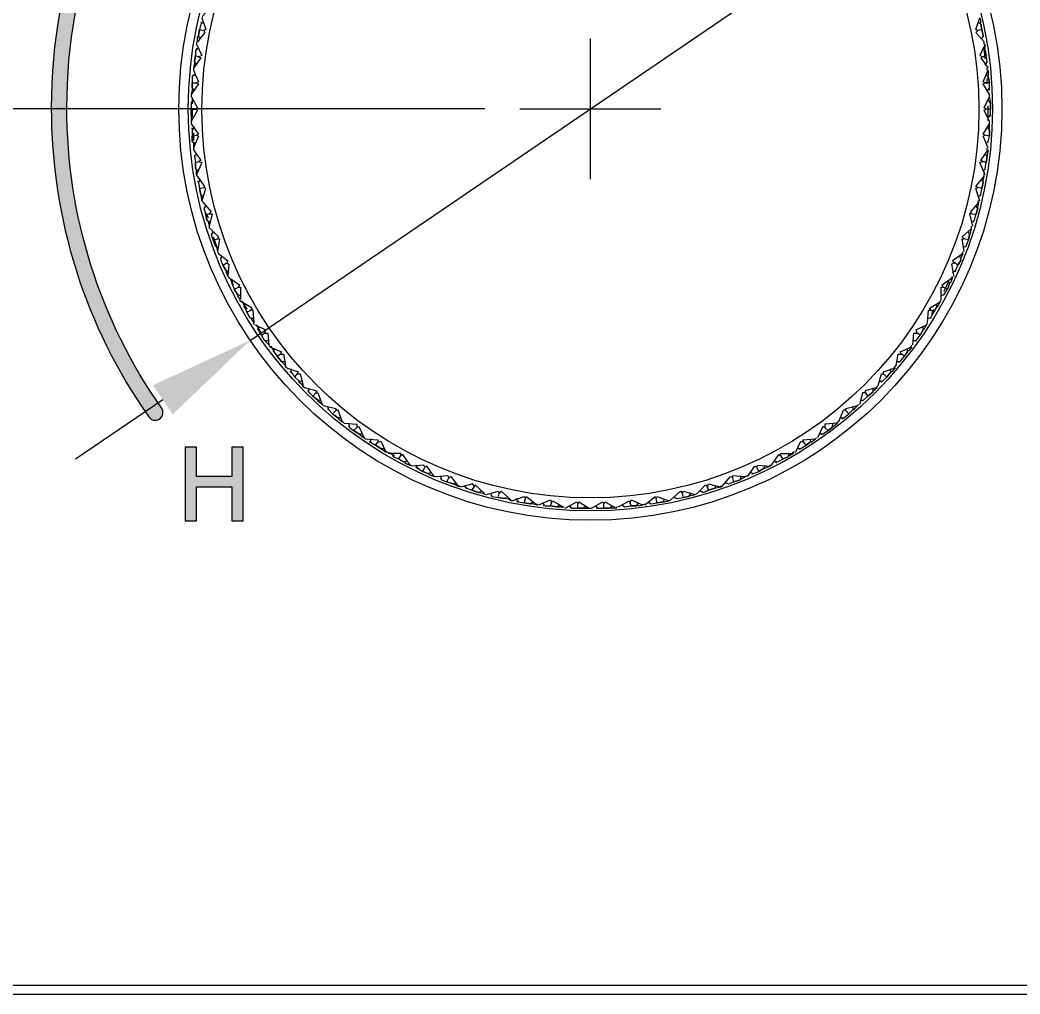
# Model space of a CAD drawing. Extents: x -1576 to -1156, y -4234 to -3937.
# Drawn here: x -1417.5 to -1389.09, y -4147.27 to -4119.61 of the extents above; entities that cross this region are included whole.
import ezdxf

# ---------------------------------------------------------------- set-up
doc = ezdxf.new("R2010")
doc.units = 0
doc.header["$LTSCALE"] = 7
doc.linetypes.add('CENTER', pattern=[2, 1.25, -0.25, 0.25, -0.25])
for name, color, linetype in [('CL', 1, 'CENTER'), ('D', 2, 'CONTINUOUS'), ('DIM', 2, 'CONTINUOUS'), ('DWG', 7, 'CONTINUOUS')]:
    doc.layers.add(name, color=color, linetype=linetype)

msp = doc.modelspace()

# ---------------------------------------------------------------- hatches: boundary and pattern name
at = {"layer": 'D'}
h = msp.add_hatch(color=256, dxfattribs=at)
h.dxf.hatch_style = 2
edge = h.paths.add_edge_path()
edge.add_spline(control_points=[(-1413.661, -4130.976), (-1413.73, -4130.976), (-1413.799, -4130.943), (-1413.842, -4130.881), (-1415.654, -4128.3), (-1416.611, -4125.262), (-1416.611, -4122.098), (-1416.611, -4114.643), (-1411.29, -4108.3), (-1403.959, -4107.016), (-1403.837, -4106.995), (-1403.723, -4107.076), (-1403.702, -4107.196), (-1403.681, -4107.317), (-1403.761, -4107.432), (-1403.882, -4107.453), (-1411.001, -4108.7), (-1416.168, -4114.859), (-1416.168, -4122.098), (-1416.168, -4125.171), (-1415.238, -4128.12), (-1413.479, -4130.627), (-1413.409, -4130.727), (-1413.433, -4130.865), (-1413.533, -4130.936), (-1413.572, -4130.963), (-1413.617, -4130.976), (-1413.661, -4130.976)], knot_values=[0, 0, 0, 0, 1, 1, 1, 2, 2, 2, 3, 3, 3, 4, 4, 4, 5, 5, 5, 6, 6, 6, 7, 7, 7, 8, 8, 8, 9, 9, 9, 9], degree=3, periodic=0)
h = msp.add_hatch(color=256, dxfattribs=at)
h.dxf.hatch_style = 2
h.paths.add_polyline_path([(-1411.485, -4132.579), (-1412.488, -4132.579), (-1412.488, -4131.745), (-1412.81, -4131.745), (-1412.81, -4133.83), (-1412.488, -4133.83), (-1412.488, -4132.872), (-1411.485, -4132.872), (-1411.485, -4133.83), (-1411.163, -4133.83), (-1411.163, -4131.745), (-1411.485, -4131.745)])

# ---------------------------------------------------------------- linework, layer by layer
at = {"layer": 'CL'}
for p, q in [((-1401.297, -4124.129), (-1401.297, -4120.129)), ((-1403.297, -4122.129), (-1399.297, -4122.129))]:
    msp.add_line(p, q, dxfattribs=at)
at = {"layer": 'D'}
msp.add_lwpolyline([(-1411.485, -4132.579), (-1412.488, -4132.579), (-1412.488, -4131.745), (-1412.81, -4131.745), (-1412.81, -4133.83), (-1412.488, -4133.83), (-1412.488, -4132.872), (-1411.485, -4132.872), (-1411.485, -4133.83), (-1411.163, -4133.83), (-1411.163, -4131.745), (-1411.485, -4131.745), (-1411.485, -4132.579)], dxfattribs=at)
msp.add_open_spline([(-1413.661, -4130.976), (-1413.73, -4130.976), (-1413.799, -4130.943), (-1413.842, -4130.881), (-1415.654, -4128.3), (-1416.611, -4125.262), (-1416.611, -4122.098), (-1416.611, -4114.643), (-1411.29, -4108.3), (-1403.959, -4107.016), (-1403.837, -4106.995), (-1403.723, -4107.076), (-1403.702, -4107.196), (-1403.681, -4107.317), (-1403.761, -4107.432), (-1403.882, -4107.453), (-1411.001, -4108.7), (-1416.168, -4114.859), (-1416.168, -4122.098), (-1416.168, -4125.171), (-1415.238, -4128.12), (-1413.479, -4130.627), (-1413.409, -4130.727), (-1413.433, -4130.865), (-1413.533, -4130.936), (-1413.572, -4130.963), (-1413.617, -4130.976), (-1413.661, -4130.976)], degree=3, knots=[0, 0, 0, 0, 1, 1, 1, 2, 2, 2, 3, 3, 3, 4, 4, 4, 5, 5, 5, 6, 6, 6, 7, 7, 7, 8, 8, 8, 9, 9, 9, 9], dxfattribs=at)
at = {"layer": 'DIM', "ltscale": 0.6}
for p, q in [((-1410.961, -4128.707), (-1391.634, -4115.551)), ((-1404.297, -4122.129), (-1423.484, -4122.129)), ((-1413.441, -4130.395), (-1415.921, -4132.083))]:
    msp.add_line(p, q, dxfattribs=at)
msp.add_solid([(-1413.722, -4129.982), (-1413.16, -4130.809), (-1410.961, -4128.707)], dxfattribs=at)
at = {"layer": 'DWG'}
for points in [[(-1412.128, -4118.745), (-1412.128, -4118.804), (-1412.039, -4119.161), (-1412.128, -4119.161), (-1412.069, -4119.221), (-1412.307, -4119.488), (-1412.336, -4119.548), (-1412.217, -4119.875), (-1412.277, -4119.905), (-1412.247, -4119.964), (-1412.455, -4120.232), (-1412.455, -4120.083), (-1412.426, -4120.054), (-1412.396, -4119.875), (-1412.426, -4120.054), (-1412.396, -4120.143)], [(-1390.113, -4120.292), (-1390.113, -4120.232), (-1390.351, -4119.964), (-1390.292, -4119.905), (-1390.351, -4119.875), (-1390.232, -4119.548), (-1390.202, -4119.667), (-1390.232, -4119.697)], [(-1412.277, -4119.667), (-1412.366, -4119.726), (-1412.396, -4119.875), (-1412.277, -4119.905)], [(-1412.366, -4119.667), (-1412.336, -4119.697)], [(-1390.173, -4119.875), (-1390.202, -4119.726), (-1390.292, -4119.667)], [(-1390.173, -4120.143), (-1390.143, -4120.054), (-1390.173, -4119.875), (-1390.292, -4119.905)], [(-1390.202, -4119.726), (-1390.173, -4119.875), (-1390.143, -4120.054), (-1390.143, -4120.083)], [(-1412.485, -4120.232), (-1412.485, -4120.292), (-1412.336, -4120.619), (-1412.426, -4120.649), (-1412.366, -4120.678), (-1412.574, -4120.976), (-1412.574, -4121.035), (-1412.426, -4121.363), (-1412.485, -4121.392), (-1412.426, -4121.422), (-1412.634, -4121.72)], [(-1412.426, -4120.411), (-1412.515, -4120.47), (-1412.515, -4120.619), (-1412.426, -4120.649)], [(-1412.485, -4120.411), (-1412.485, -4120.44)], [(-1390.083, -4120.44), (-1390.083, -4120.411), (-1390.083, -4120.292), (-1390.232, -4120.619), (-1390.143, -4120.649), (-1390.202, -4120.678), (-1389.994, -4120.976)], [(-1390.083, -4120.47), (-1390.054, -4120.619), (-1390.083, -4120.47), (-1390.143, -4120.411)], [(-1390.083, -4120.708), (-1390.113, -4120.411)], [(-1412.545, -4120.797), (-1412.515, -4120.619), (-1412.545, -4120.797), (-1412.485, -4120.887)], [(-1390.083, -4120.887), (-1390.024, -4120.797), (-1390.054, -4120.619), (-1390.143, -4120.649)], [(-1412.545, -4120.827), (-1412.574, -4120.976)], [(-1389.964, -4121.958), (-1389.935, -4121.928), (-1389.964, -4121.779), (-1389.964, -4121.72), (-1390.143, -4121.422), (-1390.083, -4121.392), (-1390.143, -4121.363), (-1389.994, -4121.035), (-1389.994, -4121.184)], [(-1390.024, -4120.827), (-1390.024, -4120.797)], [(-1390.024, -4121.035), (-1390.024, -4120.976)], [(-1412.515, -4121.154), (-1412.604, -4121.214), (-1412.604, -4121.392), (-1412.485, -4121.392)], [(-1412.574, -4121.184), (-1412.574, -4121.154)], [(-1389.964, -4121.392), (-1389.994, -4121.214), (-1390.054, -4121.154)], [(-1390.024, -4121.422), (-1390.024, -4121.273)], [(-1412.604, -4121.571), (-1412.604, -4121.601), (-1412.634, -4121.72), (-1412.634, -4121.779), (-1412.455, -4122.106), (-1412.515, -4122.136), (-1412.455, -4122.166), (-1412.634, -4122.493)], [(-1412.604, -4121.392), (-1412.604, -4121.541), (-1412.545, -4121.63)], [(-1390.024, -4121.63), (-1389.964, -4121.541), (-1389.964, -4121.392), (-1390.083, -4121.392)], [(-1389.964, -4121.601), (-1389.964, -4121.571)], [(-1412.574, -4121.898), (-1412.634, -4121.958), (-1412.634, -4122.136), (-1412.515, -4122.136)], [(-1412.604, -4121.809), (-1412.604, -4121.987)], [(-1389.964, -4122.701), (-1389.964, -4122.553), (-1389.964, -4122.493), (-1390.113, -4122.166), (-1390.054, -4122.136), (-1390.113, -4122.106), (-1389.964, -4121.779)], [(-1389.935, -4121.958), (-1389.935, -4122.136), (-1389.935, -4121.958), (-1389.994, -4121.898)], [(-1412.634, -4121.928), (-1412.604, -4121.958)], [(-1412.634, -4122.315), (-1412.634, -4122.136), (-1412.634, -4122.315), (-1412.574, -4122.374)], [(-1412.604, -4122.136), (-1412.604, -4122.374)], [(-1389.994, -4122.374), (-1389.935, -4122.315), (-1389.935, -4122.136), (-1390.054, -4122.136)], [(-1389.994, -4122.463), (-1389.994, -4122.047)], [(-1412.604, -4122.315), (-1412.634, -4122.344), (-1412.634, -4122.493), (-1412.634, -4122.553), (-1412.426, -4122.85), (-1412.485, -4122.88), (-1412.426, -4122.91), (-1412.574, -4123.237)], [(-1389.935, -4122.344), (-1389.964, -4122.315)], [(-1412.545, -4122.642), (-1412.604, -4122.731), (-1412.604, -4122.91), (-1412.485, -4122.88)], [(-1412.604, -4122.701), (-1412.604, -4122.672)], [(-1389.994, -4123.237), (-1390.143, -4122.91), (-1390.083, -4122.88), (-1390.143, -4122.85), (-1389.964, -4122.553)], [(-1389.964, -4122.731), (-1389.964, -4122.91), (-1389.964, -4122.731), (-1390.024, -4122.642)], [(-1412.604, -4122.91), (-1412.604, -4123.058), (-1412.515, -4123.118)], [(-1412.574, -4122.82), (-1412.574, -4123.029)], [(-1390.054, -4123.118), (-1389.994, -4123.058), (-1389.964, -4122.91), (-1390.083, -4122.88)], [(-1389.994, -4123.088), (-1389.994, -4123.058)], [(-1412.574, -4123.088), (-1412.574, -4123.237), (-1412.574, -4123.296), (-1412.366, -4123.594), (-1412.426, -4123.624), (-1412.336, -4123.653), (-1412.485, -4124.01), (-1412.485, -4123.862), (-1412.485, -4123.832)], [(-1390.083, -4124.01), (-1390.232, -4123.653), (-1390.143, -4123.624), (-1390.202, -4123.594), (-1389.994, -4123.296), (-1390.024, -4123.445), (-1390.024, -4123.475), (-1390.054, -4123.653), (-1390.024, -4123.475), (-1390.083, -4123.415)], [(-1390.024, -4123.296), (-1390.024, -4123.237)], [(-1412.485, -4123.415), (-1412.545, -4123.475), (-1412.515, -4123.653), (-1412.426, -4123.624)], [(-1412.545, -4123.445), (-1412.545, -4123.475)], [(-1390.143, -4123.891), (-1390.083, -4123.832), (-1390.054, -4123.653), (-1390.143, -4123.624)], [(-1412.515, -4123.832), (-1412.515, -4123.653), (-1412.515, -4123.832), (-1412.426, -4123.891)], [(-1390.083, -4123.862), (-1390.083, -4123.832)], [(-1412.485, -4123.981), (-1412.485, -4124.04)], [(-1412.336, -4124.576), (-1412.366, -4124.605), (-1412.336, -4124.754), (-1412.217, -4124.397), (-1412.277, -4124.367), (-1412.247, -4124.338), (-1412.455, -4124.04)], [(-1412.455, -4124.189), (-1412.426, -4124.219)], [(-1412.396, -4124.159), (-1412.426, -4124.219), (-1412.396, -4124.397), (-1412.277, -4124.367)], [(-1390.232, -4124.754), (-1390.351, -4124.397), (-1390.292, -4124.367), (-1390.351, -4124.338), (-1390.113, -4124.04)], [(-1390.173, -4124.159), (-1390.143, -4124.219), (-1390.173, -4124.397), (-1390.143, -4124.219), (-1390.143, -4124.189), (-1390.113, -4124.04), (-1390.113, -4123.981)], [(-1412.366, -4124.576), (-1412.396, -4124.397), (-1412.366, -4124.576), (-1412.277, -4124.635)], [(-1390.292, -4124.635), (-1390.202, -4124.576), (-1390.173, -4124.397), (-1390.292, -4124.367)], [(-1412.336, -4124.724), (-1412.307, -4124.784), (-1412.069, -4125.052), (-1412.128, -4125.111), (-1412.039, -4125.111), (-1412.128, -4125.468), (-1412.128, -4125.528)], [(-1390.292, -4124.784), (-1390.262, -4124.724)], [(-1390.202, -4124.605), (-1390.232, -4124.576)], [(-1412.217, -4124.873), (-1412.277, -4124.962), (-1412.217, -4125.141), (-1412.128, -4125.111)], [(-1412.277, -4124.933), (-1412.247, -4124.962)], [(-1390.321, -4124.962), (-1390.292, -4124.933), (-1390.262, -4124.784), (-1390.5, -4125.052), (-1390.47, -4125.111), (-1390.53, -4125.111), (-1390.44, -4125.468)], [(-1390.292, -4124.962), (-1390.351, -4125.141), (-1390.292, -4124.962), (-1390.351, -4124.873)], [(-1412.217, -4125.081), (-1412.158, -4125.23)], [(-1412.188, -4125.29), (-1412.217, -4125.141), (-1412.188, -4125.29), (-1412.098, -4125.349)], [(-1412.158, -4125.319), (-1412.158, -4125.349), (-1412.128, -4125.468)], [(-1390.47, -4125.349), (-1390.381, -4125.29), (-1390.351, -4125.141), (-1390.47, -4125.111)], [(-1390.411, -4125.349), (-1390.411, -4125.319)], [(-1412.098, -4125.528), (-1411.86, -4125.766), (-1411.89, -4125.825), (-1411.831, -4125.825), (-1411.89, -4126.182)], [(-1412.009, -4125.617), (-1412.069, -4125.706), (-1412.009, -4125.855), (-1411.89, -4125.825)], [(-1390.678, -4126.182), (-1390.738, -4125.825), (-1390.678, -4125.825), (-1390.738, -4125.766), (-1390.47, -4125.528)], [(-1390.53, -4125.706), (-1390.559, -4125.855), (-1390.53, -4125.706), (-1390.559, -4125.617)], [(-1390.53, -4125.676), (-1390.5, -4125.676), (-1390.47, -4125.528), (-1390.47, -4125.468)], [(-1412.069, -4125.676), (-1412.039, -4125.676)], [(-1412.009, -4125.766), (-1411.92, -4126.033), (-1411.92, -4126.063), (-1411.89, -4126.182), (-1411.86, -4126.242), (-1411.593, -4126.45), (-1411.622, -4126.509), (-1411.563, -4126.539), (-1411.593, -4126.896)], [(-1411.95, -4126.033), (-1412.009, -4125.855), (-1411.95, -4126.033), (-1411.86, -4126.063)], [(-1390.708, -4126.063), (-1390.619, -4126.033), (-1390.559, -4125.855), (-1390.678, -4125.825)], [(-1390.738, -4126.242), (-1390.708, -4126.182)], [(-1390.649, -4126.063), (-1390.649, -4126.033)], [(-1411.771, -4126.331), (-1411.801, -4126.42), (-1411.741, -4126.569), (-1411.622, -4126.509)], [(-1411.801, -4126.361), (-1411.801, -4126.39)], [(-1390.797, -4126.39), (-1390.768, -4126.361), (-1390.708, -4126.242), (-1391.006, -4126.45), (-1390.946, -4126.509), (-1391.035, -4126.539), (-1390.976, -4126.896)], [(-1390.768, -4126.42), (-1390.857, -4126.569), (-1390.768, -4126.42), (-1390.797, -4126.331)], [(-1411.652, -4126.718), (-1411.741, -4126.569), (-1411.652, -4126.718), (-1411.563, -4126.777)], [(-1411.652, -4126.747), (-1411.593, -4126.896), (-1411.563, -4126.926), (-1411.265, -4127.134), (-1411.295, -4127.194), (-1411.236, -4127.194), (-1411.236, -4127.551), (-1411.325, -4127.432), (-1411.295, -4127.402)], [(-1391.006, -4126.777), (-1390.916, -4126.718), (-1390.857, -4126.569), (-1390.946, -4126.509)], [(-1390.916, -4126.747), (-1390.946, -4126.747)], [(-1411.533, -4126.956), (-1411.444, -4127.134)], [(-1411.474, -4127.015), (-1411.474, -4127.104), (-1411.414, -4127.253), (-1411.295, -4127.194)], [(-1391.452, -4127.759), (-1391.541, -4127.908), (-1391.452, -4127.759), (-1391.422, -4127.729), (-1391.363, -4127.61), (-1391.333, -4127.551), (-1391.333, -4127.194), (-1391.273, -4127.194), (-1391.303, -4127.134), (-1391.006, -4126.926), (-1391.065, -4127.075), (-1391.095, -4127.075)], [(-1391.095, -4127.104), (-1391.154, -4127.253), (-1391.095, -4127.104), (-1391.125, -4127.015)], [(-1391.035, -4126.926), (-1391.006, -4126.896)], [(-1411.503, -4127.075), (-1411.474, -4127.075)], [(-1411.325, -4127.402), (-1411.414, -4127.253), (-1411.325, -4127.402), (-1411.236, -4127.432)], [(-1391.333, -4127.432), (-1391.244, -4127.402), (-1391.154, -4127.253), (-1391.273, -4127.194)], [(-1391.244, -4127.313), (-1391.125, -4127.045)], [(-1411.265, -4127.551), (-1411.236, -4127.61)], [(-1411.206, -4127.58), (-1411.057, -4127.818)], [(-1391.273, -4127.432), (-1391.273, -4127.402)], [(-1410.938, -4128.086), (-1410.849, -4128.205), (-1410.879, -4127.848), (-1410.938, -4127.848), (-1410.908, -4127.789), (-1411.206, -4127.61)], [(-1411.146, -4127.729), (-1411.117, -4127.759)], [(-1411.117, -4127.67), (-1411.117, -4127.759), (-1411.057, -4127.908), (-1410.938, -4127.848)], [(-1391.839, -4128.384), (-1391.809, -4128.384), (-1391.749, -4128.265), (-1391.72, -4128.205), (-1391.69, -4127.848), (-1391.63, -4127.848), (-1391.66, -4127.789), (-1391.363, -4127.61)], [(-1391.72, -4128.086), (-1391.63, -4128.056), (-1391.541, -4127.908), (-1391.63, -4127.848)], [(-1391.601, -4127.967), (-1391.541, -4127.818)], [(-1391.541, -4127.908), (-1391.452, -4127.759), (-1391.452, -4127.67)], [(-1410.968, -4128.056), (-1411.057, -4127.908), (-1410.968, -4128.056), (-1410.879, -4128.086)], [(-1391.63, -4128.086), (-1391.63, -4128.056)], [(-1410.879, -4128.205), (-1410.849, -4128.265)], [(-1410.819, -4128.265), (-1410.522, -4128.413), (-1410.551, -4128.503), (-1410.462, -4128.503), (-1410.432, -4128.83)], [(-1410.789, -4128.265), (-1410.67, -4128.473)], [(-1410.76, -4128.384), (-1410.73, -4128.384)], [(-1410.73, -4128.324), (-1410.73, -4128.413), (-1410.641, -4128.562), (-1410.551, -4128.503)], [(-1392.136, -4128.83), (-1392.106, -4128.503), (-1392.017, -4128.503), (-1392.047, -4128.413), (-1391.749, -4128.265)], [(-1391.839, -4128.413), (-1391.928, -4128.562), (-1391.839, -4128.413), (-1391.839, -4128.324)], [(-1410.551, -4128.711), (-1410.641, -4128.562), (-1410.551, -4128.711), (-1410.462, -4128.711)], [(-1410.522, -4128.711), (-1410.522, -4128.741), (-1410.432, -4128.83), (-1410.403, -4128.889), (-1410.075, -4129.038), (-1410.105, -4129.098), (-1410.016, -4129.098), (-1409.956, -4129.425), (-1410.046, -4129.336), (-1410.046, -4129.306)], [(-1392.136, -4128.711), (-1392.047, -4128.711), (-1391.928, -4128.562), (-1392.017, -4128.503)], [(-1392.047, -4128.741), (-1392.047, -4128.711)], [(-1410.373, -4128.86), (-1410.313, -4128.979)], [(-1410.313, -4129.008), (-1410.284, -4129.008)], [(-1410.284, -4128.949), (-1410.284, -4129.038), (-1410.194, -4129.157), (-1410.105, -4129.098)], [(-1392.672, -4129.484), (-1392.612, -4129.425), (-1392.553, -4129.098), (-1392.463, -4129.098), (-1392.493, -4129.038), (-1392.166, -4128.889), (-1392.255, -4129.008), (-1392.285, -4129.008)], [(-1392.374, -4129.157), (-1392.285, -4129.038), (-1392.285, -4128.949)], [(-1392.196, -4128.889), (-1392.166, -4128.83)], [(-1410.194, -4129.157), (-1410.075, -4129.306), (-1409.986, -4129.306)], [(-1392.582, -4129.306), (-1392.493, -4129.306), (-1392.374, -4129.157), (-1392.463, -4129.098)], [(-1392.523, -4129.336), (-1392.523, -4129.306)], [(-1409.986, -4129.425), (-1409.927, -4129.484), (-1409.599, -4129.603), (-1409.629, -4129.663), (-1409.54, -4129.663), (-1409.451, -4129.99), (-1409.57, -4129.901), (-1409.57, -4129.871), (-1409.689, -4129.752), (-1409.57, -4129.871), (-1409.48, -4129.871)], [(-1409.808, -4129.514), (-1409.808, -4129.603), (-1409.689, -4129.752), (-1409.629, -4129.663)], [(-1393.177, -4130.05), (-1393.118, -4129.99), (-1393.029, -4129.663), (-1392.969, -4129.663), (-1392.969, -4129.603), (-1392.642, -4129.484), (-1392.731, -4129.603), (-1392.761, -4129.603), (-1392.88, -4129.752), (-1392.761, -4129.603), (-1392.761, -4129.514)], [(-1409.837, -4129.603), (-1409.808, -4129.603)], [(-1393.088, -4129.871), (-1392.999, -4129.871), (-1392.88, -4129.752), (-1392.969, -4129.663)], [(-1393.029, -4129.901), (-1393.029, -4129.871)], [(-1409.48, -4129.99), (-1409.421, -4130.05), (-1409.064, -4130.139), (-1409.094, -4130.198), (-1409.034, -4130.198), (-1408.915, -4130.526), (-1408.885, -4130.555), (-1408.528, -4130.645), (-1408.528, -4130.704), (-1408.469, -4130.674), (-1408.35, -4131.031), (-1408.439, -4130.942), (-1408.439, -4130.912)], [(-1409.332, -4130.139), (-1409.302, -4130.139)], [(-1409.302, -4130.079), (-1409.302, -4130.169), (-1409.183, -4130.288), (-1409.094, -4130.198)], [(-1393.267, -4130.139), (-1393.148, -4130.05), (-1393.505, -4130.139), (-1393.475, -4130.198), (-1393.564, -4130.198), (-1393.653, -4130.526)], [(-1393.267, -4130.169), (-1393.415, -4130.288), (-1393.267, -4130.169), (-1393.267, -4130.079)], [(-1408.915, -4130.526), (-1409.034, -4130.436), (-1409.034, -4130.407), (-1409.183, -4130.288), (-1409.034, -4130.407), (-1408.945, -4130.407)], [(-1393.624, -4130.407), (-1393.534, -4130.407), (-1393.415, -4130.288), (-1393.475, -4130.198)], [(-1393.564, -4130.436), (-1393.564, -4130.407)], [(-1408.766, -4130.585), (-1408.737, -4130.674), (-1408.618, -4130.793), (-1408.528, -4130.704)], [(-1408.38, -4130.912), (-1408.469, -4130.912), (-1408.618, -4130.793), (-1408.737, -4130.674), (-1408.766, -4130.674)], [(-1394.248, -4131.031), (-1394.1, -4130.674), (-1394.04, -4130.704), (-1394.04, -4130.645), (-1393.713, -4130.555)], [(-1394.189, -4130.912), (-1394.1, -4130.912), (-1393.951, -4130.793), (-1394.04, -4130.704)], [(-1393.832, -4130.674), (-1393.951, -4130.793), (-1393.832, -4130.674), (-1393.802, -4130.674), (-1393.713, -4130.555), (-1393.683, -4130.526)], [(-1393.951, -4130.793), (-1393.832, -4130.674), (-1393.832, -4130.585)], [(-1408.35, -4131.002), (-1408.29, -4131.061), (-1407.933, -4131.091), (-1407.933, -4131.18), (-1407.874, -4131.15), (-1407.725, -4131.478), (-1407.695, -4131.507), (-1407.338, -4131.537), (-1407.338, -4131.597), (-1407.249, -4131.567), (-1407.1, -4131.894), (-1407.219, -4131.805), (-1407.219, -4131.775)], [(-1394.308, -4131.061), (-1394.248, -4131.002)], [(-1394.129, -4130.942), (-1394.129, -4130.912)], [(-1408.171, -4131.061), (-1408.142, -4131.18), (-1408.023, -4131.269), (-1407.933, -4131.18)], [(-1408.171, -4131.15), (-1408.142, -4131.15)], [(-1407.874, -4131.359), (-1408.023, -4131.269), (-1407.874, -4131.359), (-1407.785, -4131.359)], [(-1394.427, -4131.15), (-1394.397, -4131.15), (-1394.278, -4131.061), (-1394.635, -4131.091), (-1394.635, -4131.18), (-1394.695, -4131.15), (-1394.843, -4131.478)], [(-1394.784, -4131.359), (-1394.695, -4131.359), (-1394.546, -4131.269), (-1394.635, -4131.18)], [(-1394.427, -4131.18), (-1394.546, -4131.269), (-1394.427, -4131.18), (-1394.397, -4131.061)], [(-1407.844, -4131.359), (-1407.844, -4131.388), (-1407.725, -4131.478)], [(-1407.576, -4131.597), (-1407.547, -4131.567)], [(-1407.547, -4131.507), (-1407.547, -4131.597), (-1407.398, -4131.686), (-1407.338, -4131.597)], [(-1395.468, -4131.894), (-1395.319, -4131.567), (-1395.23, -4131.597), (-1395.26, -4131.537), (-1394.903, -4131.507)], [(-1395.171, -4131.686), (-1395.052, -4131.597), (-1395.022, -4131.507)], [(-1395.022, -4131.567), (-1395.022, -4131.597), (-1394.903, -4131.507), (-1394.873, -4131.478)], [(-1394.724, -4131.388), (-1394.724, -4131.359)], [(-1407.249, -4131.775), (-1407.398, -4131.686), (-1407.249, -4131.775), (-1407.16, -4131.775)], [(-1407.1, -4131.864), (-1407.041, -4131.894)], [(-1395.557, -4131.894), (-1395.498, -4131.864)], [(-1395.409, -4131.775), (-1395.319, -4131.775), (-1395.171, -4131.686), (-1395.23, -4131.597)], [(-1395.349, -4131.805), (-1395.349, -4131.775)], [(-1406.565, -4132.162), (-1406.565, -4132.192), (-1406.416, -4132.251), (-1406.624, -4131.954), (-1406.684, -4131.983), (-1406.684, -4131.924), (-1407.041, -4131.924)], [(-1407.011, -4131.894), (-1406.862, -4131.983)], [(-1406.922, -4131.924), (-1406.892, -4132.013), (-1406.743, -4132.073), (-1406.684, -4131.983)], [(-1406.922, -4131.983), (-1406.892, -4131.983)], [(-1406.595, -4132.162), (-1406.743, -4132.073), (-1406.595, -4132.162), (-1406.505, -4132.132)], [(-1396.212, -4132.251), (-1396.152, -4132.251), (-1395.944, -4131.954), (-1395.885, -4131.983), (-1395.885, -4131.924), (-1395.528, -4131.924), (-1395.647, -4131.983), (-1395.676, -4131.983)], [(-1396.093, -4132.132), (-1395.974, -4132.162), (-1395.825, -4132.073), (-1395.885, -4131.983)], [(-1395.676, -4132.013), (-1395.825, -4132.073), (-1395.676, -4132.013), (-1395.647, -4131.924)], [(-1406.446, -4132.251), (-1406.386, -4132.251)], [(-1405.881, -4132.489), (-1405.881, -4132.519), (-1405.732, -4132.578), (-1405.94, -4132.281), (-1406, -4132.311), (-1406.029, -4132.251), (-1406.386, -4132.281)], [(-1406.267, -4132.251), (-1406.208, -4132.34), (-1406.059, -4132.43), (-1406, -4132.311)], [(-1406.238, -4132.34), (-1406.238, -4132.311)], [(-1405.91, -4132.489), (-1406.059, -4132.43), (-1405.91, -4132.489), (-1405.821, -4132.459)], [(-1396.837, -4132.578), (-1396.628, -4132.281), (-1396.569, -4132.311), (-1396.539, -4132.251), (-1396.182, -4132.281), (-1396.331, -4132.34), (-1396.361, -4132.34), (-1396.509, -4132.43), (-1396.361, -4132.34), (-1396.331, -4132.251)], [(-1396.747, -4132.459), (-1396.658, -4132.489), (-1396.509, -4132.43), (-1396.569, -4132.311)], [(-1396.033, -4132.192), (-1396.004, -4132.162)], [(-1405.762, -4132.549), (-1405.702, -4132.578), (-1405.345, -4132.549), (-1405.315, -4132.608), (-1405.256, -4132.578), (-1405.048, -4132.846), (-1404.988, -4132.846)], [(-1405.553, -4132.578), (-1405.524, -4132.668), (-1405.375, -4132.727), (-1405.315, -4132.608)], [(-1405.553, -4132.638), (-1405.524, -4132.638)], [(-1397.61, -4132.846), (-1397.551, -4132.846), (-1397.313, -4132.578), (-1397.253, -4132.608), (-1397.253, -4132.549), (-1396.896, -4132.578), (-1396.837, -4132.549)], [(-1397.461, -4132.757), (-1397.372, -4132.787), (-1397.223, -4132.727), (-1397.253, -4132.608)], [(-1397.045, -4132.668), (-1397.223, -4132.727), (-1397.045, -4132.668), (-1397.015, -4132.578)], [(-1397.045, -4132.638), (-1397.015, -4132.638), (-1396.896, -4132.578)], [(-1396.688, -4132.519), (-1396.688, -4132.489)], [(-1405.375, -4132.727), (-1405.196, -4132.787), (-1405.107, -4132.757)], [(-1405.167, -4132.787), (-1405.048, -4132.846)], [(-1404.453, -4133.025), (-1404.304, -4133.054), (-1404.572, -4132.816), (-1404.601, -4132.876), (-1404.631, -4132.787), (-1404.988, -4132.876)], [(-1404.869, -4132.846), (-1404.81, -4132.906), (-1404.661, -4132.965), (-1404.601, -4132.876)], [(-1404.839, -4132.906), (-1404.81, -4132.906)], [(-1404.661, -4132.965), (-1404.482, -4133.025), (-1404.393, -4132.995)], [(-1404.244, -4133.084), (-1403.917, -4132.995), (-1403.887, -4133.054), (-1403.828, -4132.995), (-1403.56, -4133.233), (-1403.709, -4133.203), (-1403.739, -4133.203), (-1403.917, -4133.173), (-1403.739, -4133.203), (-1403.679, -4133.173)], [(-1399.217, -4133.263), (-1399.187, -4133.292), (-1399.068, -4133.263), (-1399.008, -4133.233), (-1398.741, -4132.995), (-1398.681, -4133.054), (-1398.651, -4132.995), (-1398.324, -4133.084)], [(-1398.473, -4133.114), (-1398.443, -4133.114), (-1398.324, -4133.084), (-1398.265, -4133.054), (-1398.027, -4132.816), (-1397.967, -4132.876), (-1397.937, -4132.787), (-1397.58, -4132.876), (-1397.729, -4132.906), (-1397.759, -4132.906), (-1397.937, -4132.965), (-1397.759, -4132.906), (-1397.729, -4132.846)], [(-1398.175, -4132.995), (-1398.086, -4133.025), (-1397.937, -4132.965), (-1397.967, -4132.876)], [(-1398.116, -4133.025), (-1398.116, -4132.995)], [(-1397.402, -4132.787), (-1397.402, -4132.757)], [(-1404.334, -4133.054), (-1404.274, -4133.084)], [(-1404.125, -4133.054), (-1404.096, -4133.144), (-1403.917, -4133.173), (-1403.887, -4133.054)], [(-1404.125, -4133.114), (-1404.096, -4133.114)], [(-1403.59, -4133.233), (-1403.53, -4133.263), (-1403.173, -4133.144), (-1403.144, -4133.203), (-1403.114, -4133.144), (-1402.816, -4133.382), (-1402.965, -4133.352), (-1402.995, -4133.322)], [(-1403.411, -4133.203), (-1403.352, -4133.292), (-1403.173, -4133.322), (-1403.144, -4133.203)], [(-1403.382, -4133.292), (-1403.352, -4133.263)], [(-1402.757, -4133.382), (-1402.43, -4133.233), (-1402.4, -4133.322), (-1402.37, -4133.263), (-1402.073, -4133.441)], [(-1400.496, -4133.441), (-1400.198, -4133.263), (-1400.169, -4133.322), (-1400.139, -4133.233), (-1399.812, -4133.382)], [(-1399.752, -4133.382), (-1399.455, -4133.144), (-1399.425, -4133.203), (-1399.395, -4133.144), (-1399.068, -4133.263)], [(-1399.663, -4133.292), (-1399.574, -4133.352), (-1399.395, -4133.322), (-1399.425, -4133.203)], [(-1399.217, -4133.292), (-1399.395, -4133.322), (-1399.217, -4133.292), (-1399.187, -4133.203)], [(-1398.919, -4133.173), (-1398.83, -4133.203), (-1398.651, -4133.173), (-1398.681, -4133.054)], [(-1398.86, -4133.203), (-1398.86, -4133.173)], [(-1398.503, -4133.144), (-1398.651, -4133.173), (-1398.503, -4133.144), (-1398.443, -4133.054)], [(-1402.995, -4133.352), (-1403.173, -4133.322), (-1402.995, -4133.352), (-1402.935, -4133.292)], [(-1402.846, -4133.352), (-1402.787, -4133.382)], [(-1402.668, -4133.322), (-1402.578, -4133.411), (-1402.43, -4133.411), (-1402.4, -4133.322)], [(-1402.638, -4133.411), (-1402.608, -4133.382)], [(-1402.251, -4133.441), (-1402.43, -4133.411), (-1402.251, -4133.441), (-1402.162, -4133.382)], [(-1402.221, -4133.411), (-1402.221, -4133.441), (-1402.073, -4133.441), (-1402.043, -4133.441)], [(-1402.013, -4133.471), (-1401.686, -4133.292), (-1401.656, -4133.352), (-1401.626, -4133.292), (-1401.329, -4133.471)], [(-1401.894, -4133.411), (-1401.835, -4133.471), (-1401.656, -4133.471), (-1401.656, -4133.352)], [(-1401.864, -4133.471), (-1401.864, -4133.441)], [(-1401.656, -4133.471), (-1401.507, -4133.471), (-1401.418, -4133.411)], [(-1401.478, -4133.471), (-1401.448, -4133.471), (-1401.329, -4133.471), (-1401.269, -4133.471), (-1400.942, -4133.292), (-1400.912, -4133.352), (-1400.883, -4133.292), (-1400.555, -4133.471), (-1400.704, -4133.471), (-1400.704, -4133.441)], [(-1401.15, -4133.411), (-1401.091, -4133.471), (-1400.912, -4133.471), (-1400.912, -4133.352)], [(-1401.121, -4133.471), (-1401.091, -4133.471)], [(-1400.912, -4133.471), (-1400.734, -4133.471), (-1400.674, -4133.411)], [(-1400.555, -4133.441), (-1400.526, -4133.441)], [(-1400.407, -4133.382), (-1400.317, -4133.441), (-1400.139, -4133.411), (-1400.169, -4133.322)], [(-1400.347, -4133.441), (-1400.347, -4133.411)], [(-1400.139, -4133.411), (-1399.99, -4133.411), (-1399.931, -4133.322)], [(-1399.96, -4133.382), (-1399.931, -4133.411), (-1399.812, -4133.382), (-1399.752, -4133.352)], [(-1399.603, -4133.352), (-1399.603, -4133.322)]]:
    msp.add_lwpolyline(points, dxfattribs=at)
for points in [[(-1389.964, -4121.392), (-1389.994, -4121.214)], [(-1412.604, -4121.392), (-1412.604, -4121.541)], [(-1412.604, -4122.91), (-1412.604, -4123.058)], [(-1390.054, -4123.653), (-1390.024, -4123.475)], [(-1412.217, -4125.141), (-1412.188, -4125.29)], [(-1411.414, -4127.253), (-1411.325, -4127.402)], [(-1391.154, -4127.253), (-1391.095, -4127.104)], [(-1410.194, -4129.157), (-1410.075, -4129.306)], [(-1392.374, -4129.157), (-1392.285, -4129.038)], [(-1408.618, -4130.793), (-1408.469, -4130.912)], [(-1395.171, -4131.686), (-1395.052, -4131.597)], [(-1405.375, -4132.727), (-1405.196, -4132.787)], [(-1404.661, -4132.965), (-1404.482, -4133.025)], [(-1401.656, -4133.471), (-1401.507, -4133.471)], [(-1400.912, -4133.471), (-1400.734, -4133.471)], [(-1400.139, -4133.411), (-1399.99, -4133.411)], [(-1368.604, -4147.037), (-1433.994, -4147.037), (-1433.994, -4147.275), (-1368.604, -4147.275)]]:
    msp.add_lwpolyline(points, close=True, dxfattribs=at)
for centre, radius in [((-1401.297, -4122.129), 11.69), ((-1401.296, -4122.132), 11.421), ((-1401.297, -4122.146), 11.035)]:
    msp.add_circle(centre, radius, dxfattribs=at)

doc.saveas('drawing.dxf')
